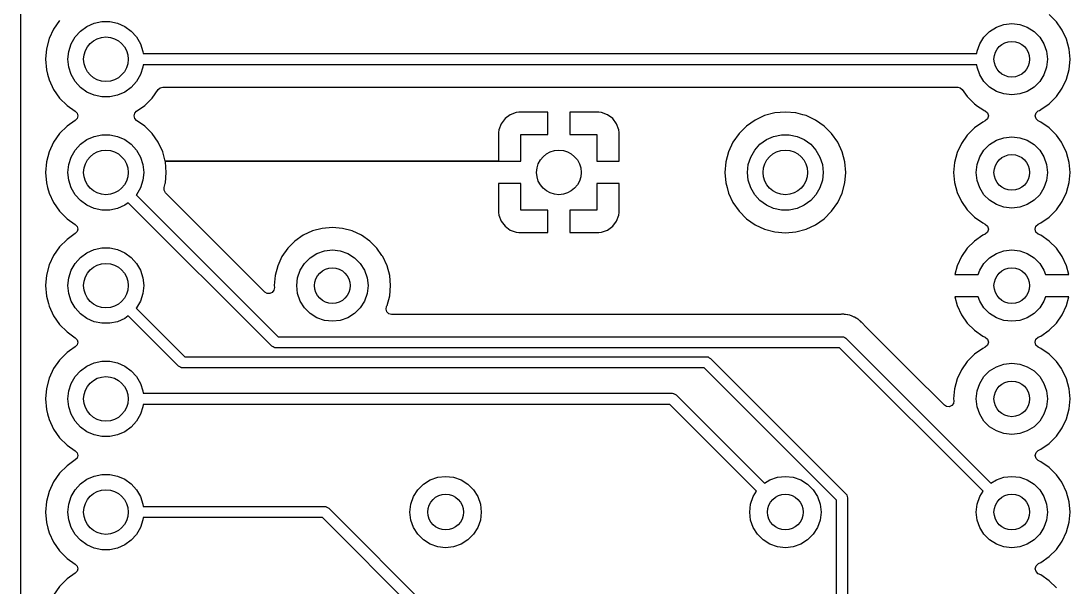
# Model space of a CAD drawing. Extents: x 26.2 to 76.2, y -84.5 to -34.5.
# Drawn here: x 26.2 to 49.73, y -69.96 to -57.26 of the extents above; entities that cross this region are included whole.
import ezdxf

# ---------------------------------------------------------------- set-up
doc = ezdxf.new("R2010")
doc.units = 0
doc.layers.add('BLACK', color=7, linetype='CONTINUOUS')

msp = doc.modelspace()

# ---------------------------------------------------------------- linework, layer by layer
at = {"layer": 'BLACK', "linetype": 'CONTINUOUS'}
for p, q in [((26.2005, -73.355), (26.2005, -45.665)), ((49.425, -57.2759), (49.2641, -57.115)), ((27.0665, -57.2436), (26.931, -57.4372)), ((27.5362, -57.4833), (27.68, -57.3789)), ((27.68, -57.3789), (27.8423, -57.3066)), ((27.8423, -57.3066), (28.0162, -57.2697)), ((28.0162, -57.2697), (28.1938, -57.2697)), ((28.1938, -57.2697), (28.3677, -57.3066)), ((28.3677, -57.3066), (28.53, -57.3789)), ((28.53, -57.3789), (28.6738, -57.4833)), ((47.9262, -57.4895), (48.0779, -57.3942)), ((48.0779, -57.3942), (48.247, -57.3351)), ((48.247, -57.3351), (48.425, -57.315)), ((48.425, -57.315), (48.603, -57.3351)), ((48.603, -57.3351), (48.7721, -57.3942)), ((48.7721, -57.3942), (48.9238, -57.4895)), ((49.538, -57.4372), (49.425, -57.2759)), ((26.931, -57.4372), (26.8311, -57.6513)), ((27.3285, -57.7693), (27.4173, -57.6154)), ((27.4173, -57.6154), (27.5362, -57.4833)), ((28.6738, -57.4833), (28.7927, -57.6154)), ((28.7927, -57.6154), (28.8815, -57.7693)), ((47.7042, -57.7679), (47.7995, -57.6162)), ((47.7995, -57.6162), (47.9262, -57.4895)), ((48.9238, -57.4895), (49.0505, -57.6162)), ((49.0505, -57.6162), (49.1458, -57.7679)), ((49.5556, -57.4623), (49.538, -57.4372)), ((49.6517, -57.6685), (49.5556, -57.4623)), ((26.7699, -57.8796), (26.7493, -58.115)), ((26.8311, -57.6513), (26.7699, -57.8796)), ((27.2736, -57.9383), (27.3285, -57.7693)), ((28.8815, -57.7693), (28.9364, -57.9383)), ((47.6451, -57.937), (47.7042, -57.7679)), ((49.1458, -57.7679), (49.2049, -57.937)), ((49.7106, -57.8883), (49.6517, -57.6685)), ((26.7493, -58.115), (26.7699, -58.3504)), ((27.255, -58.115), (27.2736, -57.9383)), ((27.2736, -58.2917), (27.255, -58.115)), ((28.9364, -57.9383), (28.9419, -57.99)), ((28.9419, -57.99), (47.6391, -57.99)), ((47.6391, -57.99), (47.6451, -57.937)), ((49.2049, -57.937), (49.225, -58.115)), ((49.225, -58.115), (49.2049, -58.293)), ((49.7305, -58.115), (49.7106, -57.8883)), ((49.7106, -58.3417), (49.7305, -58.115)), ((26.7699, -58.3504), (26.7969, -58.4509)), ((27.3285, -58.4607), (27.2736, -58.2917)), ((28.9364, -58.2917), (28.8815, -58.4607)), ((28.9419, -58.24), (28.9364, -58.2917)), ((47.6391, -58.24), (28.9419, -58.24)), ((47.6451, -58.293), (47.6391, -58.24)), ((47.7042, -58.4621), (47.6451, -58.293)), ((49.2049, -58.293), (49.1458, -58.4621)), ((49.6517, -58.5615), (49.7106, -58.3417)), ((26.7969, -58.4509), (26.8311, -58.5787)), ((26.8311, -58.5787), (26.931, -58.7928)), ((27.4173, -58.6146), (27.3285, -58.4607)), ((28.8815, -58.4607), (28.7927, -58.6146)), ((47.7995, -58.6138), (47.7042, -58.4621)), ((49.1458, -58.4621), (49.0505, -58.6138)), ((49.5556, -58.7677), (49.6517, -58.5615)), ((26.931, -58.7928), (27.0665, -58.9864)), ((27.5362, -58.7467), (27.4173, -58.6146)), ((27.68, -58.8511), (27.5362, -58.7467)), ((28.6738, -58.7467), (28.53, -58.8511)), ((28.7927, -58.6146), (28.6738, -58.7467)), ((29.1435, -58.9864), (29.2787, -58.7934)), ((29.2787, -58.7934), (29.323, -58.7545)), ((29.323, -58.7545), (29.3802, -58.7405)), ((29.3802, -58.7405), (47.2108, -58.7405)), ((47.2108, -58.7405), (47.2681, -58.7545)), ((47.2681, -58.7545), (47.3124, -58.7934)), ((47.3124, -58.7934), (47.425, -58.9541)), ((47.9262, -58.7405), (47.7995, -58.6138)), ((48.0779, -58.8358), (47.9262, -58.7405)), ((48.9238, -58.7405), (48.7721, -58.8358)), ((49.0505, -58.6138), (48.9238, -58.7405)), ((49.425, -58.9541), (49.5556, -58.7677)), ((27.0665, -58.9864), (27.2336, -59.1535)), ((27.8423, -58.9234), (27.68, -58.8511)), ((28.0162, -58.9603), (27.8423, -58.9234)), ((28.1938, -58.9603), (28.0162, -58.9603)), ((28.3677, -58.9234), (28.1938, -58.9603)), ((28.53, -58.8511), (28.3677, -58.9234)), ((28.9764, -59.1535), (29.1435, -58.9864)), ((47.425, -58.9541), (47.5859, -59.115)), ((48.247, -58.8949), (48.0779, -58.8358)), ((48.425, -58.915), (48.247, -58.8949)), ((48.603, -58.8949), (48.425, -58.915)), ((48.7721, -58.8358), (48.603, -58.8949)), ((49.2641, -59.115), (49.425, -58.9541)), ((27.2336, -59.1535), (27.4192, -59.2834)), ((27.4192, -59.2834), (27.458, -59.3277)), ((28.752, -59.3277), (28.7908, -59.2834)), ((28.7908, -59.2834), (28.9764, -59.1535)), ((47.5859, -59.115), (47.658, -59.1656)), ((47.658, -59.1656), (47.7723, -59.2456)), ((47.7723, -59.2456), (47.8069, -59.2617)), ((47.8069, -59.2617), (47.8303, -59.2726)), ((47.8303, -59.2726), (47.8824, -59.3184)), ((48.9675, -59.3184), (49.0197, -59.2726)), ((49.0197, -59.2726), (49.0431, -59.2617)), ((49.0431, -59.2617), (49.0777, -59.2456)), ((49.0777, -59.2456), (49.2641, -59.115)), ((27.4192, -59.4866), (27.2336, -59.6165)), ((27.458, -59.4423), (27.4192, -59.4866)), ((27.458, -59.3277), (27.472, -59.385)), ((27.472, -59.385), (27.458, -59.4423)), ((28.738, -59.385), (28.752, -59.3277)), ((28.752, -59.4423), (28.738, -59.385)), ((28.7908, -59.4866), (28.752, -59.4423)), ((28.9764, -59.6165), (28.7908, -59.4866)), ((37.0578, -59.4478), (36.9716, -59.5629)), ((37.1729, -59.3616), (37.0578, -59.4478)), ((37.3076, -59.3114), (37.1729, -59.3616)), ((37.3672, -59.305), (37.3076, -59.3114)), ((38.015, -59.305), (37.3672, -59.305)), ((38.015, -59.805), (38.015, -59.305)), ((39.1628, -59.305), (38.515, -59.305)), ((38.515, -59.305), (38.515, -59.805)), ((39.2224, -59.3114), (39.1628, -59.305)), ((39.3571, -59.3616), (39.2224, -59.3114)), ((39.4722, -59.4478), (39.3571, -59.3616)), ((39.5584, -59.5629), (39.4722, -59.4478)), ((42.6672, -59.481), (42.4736, -59.6165)), ((42.8813, -59.3811), (42.6672, -59.481)), ((43.1096, -59.3199), (42.8813, -59.3811)), ((43.345, -59.2993), (43.1096, -59.3199)), ((43.5804, -59.3199), (43.345, -59.2993)), ((43.7361, -59.3616), (43.5804, -59.3199)), ((43.8087, -59.3811), (43.7361, -59.3616)), ((44.0228, -59.481), (43.8087, -59.3811)), ((44.2164, -59.6165), (44.0228, -59.481)), ((47.7723, -59.5244), (47.5859, -59.655)), ((47.8303, -59.4974), (47.7723, -59.5244)), ((47.8824, -59.4516), (47.8303, -59.4974)), ((47.8824, -59.3184), (47.9019, -59.385)), ((47.9019, -59.385), (47.8824, -59.4516)), ((48.9481, -59.385), (48.9675, -59.3184)), ((48.9675, -59.4516), (48.9481, -59.385)), ((49.0197, -59.4974), (48.9675, -59.4516)), ((49.0777, -59.5244), (49.0197, -59.4974)), ((49.2641, -59.655), (49.0777, -59.5244)), ((27.2336, -59.6165), (27.0665, -59.7836)), ((29.1435, -59.7836), (28.9764, -59.6165)), ((36.9214, -59.6976), (36.915, -59.7572)), ((36.915, -59.7572), (36.915, -60.405)), ((36.9716, -59.5629), (36.9214, -59.6976)), ((39.6086, -59.6976), (39.5584, -59.5629)), ((39.615, -59.7572), (39.6086, -59.6976)), ((39.615, -60.405), (39.615, -59.7572)), ((42.4736, -59.6165), (42.3065, -59.7836)), ((44.3835, -59.7836), (44.2164, -59.6165)), ((47.5859, -59.655), (47.425, -59.8159)), ((49.425, -59.8159), (49.2641, -59.655)), ((26.931, -59.9772), (26.8311, -60.1913)), ((27.0665, -59.7836), (26.931, -59.9772)), ((27.5362, -60.0233), (27.68, -59.9189)), ((27.68, -59.9189), (27.8423, -59.8466)), ((27.8423, -59.8466), (28.0162, -59.8097)), ((28.0162, -59.8097), (28.1938, -59.8097)), ((28.1938, -59.8097), (28.3677, -59.8466)), ((28.3677, -59.8466), (28.53, -59.9189)), ((28.53, -59.9189), (28.6738, -60.0233)), ((29.279, -59.9772), (29.1435, -59.7836)), ((29.3789, -60.1913), (29.279, -59.9772)), ((37.415, -60.405), (37.415, -59.805)), ((37.415, -59.805), (38.015, -59.805)), ((38.515, -59.805), (39.115, -59.805)), ((39.115, -59.805), (39.115, -60.405)), ((42.171, -59.9772), (42.0711, -60.1913)), ((42.3065, -59.7836), (42.171, -59.9772)), ((42.7762, -60.0233), (42.92, -59.9189)), ((42.92, -59.9189), (43.0823, -59.8466)), ((43.0823, -59.8466), (43.2562, -59.8097)), ((43.2562, -59.8097), (43.4338, -59.8097)), ((43.4338, -59.8097), (43.6077, -59.8466)), ((43.6077, -59.8466), (43.77, -59.9189)), ((43.77, -59.9189), (43.9138, -60.0233)), ((44.519, -59.9772), (44.3835, -59.7836)), ((44.6189, -60.1913), (44.519, -59.9772)), ((47.425, -59.8159), (47.2944, -60.0023)), ((47.9262, -60.0295), (48.0779, -59.9342)), ((48.0779, -59.9342), (48.247, -59.8751)), ((48.247, -59.8751), (48.425, -59.855)), ((48.425, -59.855), (48.603, -59.8751)), ((48.603, -59.8751), (48.7721, -59.9342)), ((48.7721, -59.9342), (48.9238, -60.0295)), ((49.538, -59.9772), (49.425, -59.8159)), ((49.5556, -60.0023), (49.538, -59.9772)), ((26.8311, -60.1913), (26.7699, -60.4196)), ((27.3285, -60.3093), (27.4173, -60.1554)), ((27.4173, -60.1554), (27.5362, -60.0233)), ((28.6738, -60.0233), (28.7927, -60.1554)), ((28.7927, -60.1554), (28.8815, -60.3093)), ((29.4362, -60.405), (29.3789, -60.1913)), ((42.0711, -60.1913), (42.0099, -60.4196)), ((42.5685, -60.3093), (42.6573, -60.1554)), ((42.6573, -60.1554), (42.7762, -60.0233)), ((43.9138, -60.0233), (44.0327, -60.1554)), ((44.0327, -60.1554), (44.1215, -60.3093)), ((44.6801, -60.4196), (44.6189, -60.1913)), ((47.1983, -60.2085), (47.1394, -60.4283)), ((47.2944, -60.0023), (47.1983, -60.2085)), ((47.7042, -60.3079), (47.7995, -60.1562)), ((47.7995, -60.1562), (47.9262, -60.0295)), ((48.9238, -60.0295), (49.0505, -60.1562)), ((49.0505, -60.1562), (49.1458, -60.3079)), ((49.6517, -60.2085), (49.5556, -60.0023)), ((49.7106, -60.4283), (49.6517, -60.2085)), ((26.7699, -60.4196), (26.7493, -60.655)), ((27.2736, -60.4783), (27.3285, -60.3093)), ((28.8815, -60.3093), (28.9364, -60.4783)), ((29.4401, -60.4196), (29.4362, -60.405)), ((29.4362, -60.405), (36.915, -60.405)), ((36.915, -60.405), (29.4362, -60.405)), ((29.4607, -60.655), (29.4401, -60.4196)), ((36.915, -60.405), (37.415, -60.405)), ((39.115, -60.405), (39.615, -60.405)), ((42.0099, -60.4196), (41.9893, -60.655)), ((42.5136, -60.4783), (42.5685, -60.3093)), ((44.1215, -60.3093), (44.1764, -60.4783)), ((44.7007, -60.655), (44.6801, -60.4196)), ((47.1394, -60.4283), (47.1195, -60.655)), ((47.6451, -60.477), (47.7042, -60.3079)), ((49.1458, -60.3079), (49.2049, -60.477)), ((49.7305, -60.655), (49.7106, -60.4283)), ((26.7493, -60.655), (26.7699, -60.8904)), ((27.255, -60.655), (27.2736, -60.4783)), ((27.2736, -60.8317), (27.255, -60.655)), ((28.9364, -60.4783), (28.955, -60.655)), ((28.955, -60.655), (28.9364, -60.8317)), ((29.4401, -60.8904), (29.4607, -60.655)), ((41.9893, -60.655), (42.0099, -60.8904)), ((42.495, -60.655), (42.5136, -60.4783)), ((42.5136, -60.8317), (42.495, -60.655)), ((44.1764, -60.4783), (44.195, -60.655)), ((44.195, -60.655), (44.1764, -60.8317)), ((44.6801, -60.8904), (44.7007, -60.655)), ((47.1195, -60.655), (47.1394, -60.8817)), ((47.625, -60.655), (47.6451, -60.477)), ((47.6451, -60.833), (47.625, -60.655)), ((49.2049, -60.477), (49.225, -60.655)), ((49.225, -60.655), (49.2049, -60.833)), ((49.7106, -60.8817), (49.7305, -60.655)), ((26.7699, -60.8904), (26.7969, -60.9909)), ((27.3285, -61.0007), (27.2736, -60.8317)), ((28.9364, -60.8317), (28.8815, -61.0007)), ((29.4131, -60.9909), (29.4362, -60.905)), ((29.4362, -60.905), (29.4401, -60.8904)), ((37.415, -60.905), (36.915, -60.905)), ((36.915, -60.905), (36.915, -61.5528)), ((37.415, -61.505), (37.415, -60.905)), ((39.615, -60.905), (39.115, -60.905)), ((39.115, -60.905), (39.115, -61.505)), ((39.615, -61.5528), (39.615, -60.905)), ((42.0099, -60.8904), (42.0369, -60.9909)), ((42.5685, -61.0007), (42.5136, -60.8317)), ((44.1764, -60.8317), (44.1215, -61.0007)), ((44.6189, -61.1187), (44.6801, -60.8904)), ((47.1394, -60.8817), (47.1983, -61.1015)), ((47.7042, -61.0021), (47.6451, -60.833)), ((49.2049, -60.833), (49.1458, -61.0021)), ((49.6517, -61.1015), (49.7106, -60.8817)), ((26.7969, -60.9909), (26.8311, -61.1187)), ((26.8311, -61.1187), (26.931, -61.3328)), ((27.4173, -61.1546), (27.3285, -61.0007)), ((27.5362, -61.2867), (27.4173, -61.1546)), ((28.7927, -61.1546), (28.7873, -61.1605)), ((28.7873, -61.1605), (31.9668, -64.34)), ((28.8815, -61.0007), (28.7927, -61.1546)), ((29.4131, -61.0551), (29.4131, -60.9909)), ((29.4452, -61.1106), (29.4131, -61.0551)), ((31.6722, -63.3376), (29.4452, -61.1106)), ((42.0369, -60.9909), (42.0711, -61.1187)), ((42.0711, -61.1187), (42.171, -61.3328)), ((42.6573, -61.1546), (42.5685, -61.0007)), ((42.7762, -61.2867), (42.6573, -61.1546)), ((44.0327, -61.1546), (43.9138, -61.2867)), ((44.1215, -61.0007), (44.0327, -61.1546)), ((44.519, -61.3328), (44.6189, -61.1187)), ((47.1983, -61.1015), (47.2944, -61.3077)), ((47.7995, -61.1538), (47.7042, -61.0021)), ((47.9262, -61.2805), (47.7995, -61.1538)), ((49.0505, -61.1538), (48.9238, -61.2805)), ((49.1458, -61.0021), (49.0505, -61.1538)), ((49.5556, -61.3077), (49.6517, -61.1015)), ((26.931, -61.3328), (27.0665, -61.5264)), ((27.68, -61.3911), (27.5362, -61.2867)), ((27.8423, -61.4634), (27.68, -61.3911)), ((28.53, -61.3911), (28.3677, -61.4634)), ((28.6078, -61.3346), (28.53, -61.3911)), ((31.8266, -64.5534), (28.6078, -61.3346)), ((42.171, -61.3328), (42.3065, -61.5264)), ((42.92, -61.3911), (42.7762, -61.2867)), ((43.0823, -61.4634), (42.92, -61.3911)), ((43.77, -61.3911), (43.6077, -61.4634)), ((43.9138, -61.2867), (43.77, -61.3911)), ((44.3835, -61.5264), (44.519, -61.3328)), ((47.2944, -61.3077), (47.425, -61.4941)), ((48.0779, -61.3758), (47.9262, -61.2805)), ((48.247, -61.4349), (48.0779, -61.3758)), ((48.7721, -61.3758), (48.603, -61.4349)), ((48.9238, -61.2805), (48.7721, -61.3758)), ((49.425, -61.4941), (49.5556, -61.3077)), ((27.0665, -61.5264), (27.2336, -61.6935)), ((28.0162, -61.5003), (27.8423, -61.4634)), ((28.1938, -61.5003), (28.0162, -61.5003)), ((28.3677, -61.4634), (28.1938, -61.5003)), ((36.915, -61.5528), (36.9214, -61.6124)), ((36.9214, -61.6124), (36.9716, -61.7471)), ((38.015, -61.505), (37.415, -61.505)), ((38.015, -62.005), (38.015, -61.505)), ((39.115, -61.505), (38.515, -61.505)), ((38.515, -61.505), (38.515, -62.005)), ((39.5584, -61.7471), (39.6086, -61.6124)), ((39.6086, -61.6124), (39.615, -61.5528)), ((42.3065, -61.5264), (42.4736, -61.6935)), ((43.2562, -61.5003), (43.0823, -61.4634)), ((43.4338, -61.5003), (43.2562, -61.5003)), ((43.6077, -61.4634), (43.4338, -61.5003)), ((44.2164, -61.6935), (44.3835, -61.5264)), ((47.425, -61.4941), (47.5859, -61.655)), ((48.425, -61.455), (48.247, -61.4349)), ((48.603, -61.4349), (48.425, -61.455)), ((49.2641, -61.655), (49.425, -61.4941)), ((27.2336, -61.6935), (27.4192, -61.8234)), ((27.4192, -61.8234), (27.458, -61.8677)), ((27.458, -61.8677), (27.472, -61.925)), ((36.9716, -61.7471), (37.0578, -61.8622)), ((37.0578, -61.8622), (37.1729, -61.9484)), ((39.3571, -61.9484), (39.4722, -61.8622)), ((39.4722, -61.8622), (39.5584, -61.7471)), ((42.4736, -61.6935), (42.6672, -61.829)), ((42.6672, -61.829), (42.8813, -61.9289)), ((43.8087, -61.9289), (44.0228, -61.829)), ((44.0228, -61.829), (44.2164, -61.6935)), ((47.5859, -61.655), (47.7723, -61.7856)), ((47.7723, -61.7856), (47.7723, -61.7856)), ((47.7723, -61.7856), (47.7723, -61.7856)), ((47.7723, -61.7856), (47.8309, -61.8129)), ((47.8309, -61.8129), (47.883, -61.8586)), ((47.883, -61.8586), (47.9025, -61.9253)), ((48.9475, -61.9253), (48.967, -61.8586)), ((48.967, -61.8586), (49.0191, -61.8129)), ((49.0191, -61.8129), (49.0777, -61.7856)), ((49.0777, -61.7856), (49.2641, -61.655)), ((27.4192, -62.0266), (27.2336, -62.1565)), ((27.458, -61.9823), (27.4192, -62.0266)), ((27.472, -61.925), (27.458, -61.9823)), ((32.5323, -62.0644), (32.3459, -62.195)), ((32.7385, -61.9683), (32.5323, -62.0644)), ((32.9583, -61.9094), (32.7385, -61.9683)), ((33.185, -61.8895), (32.9583, -61.9094)), ((33.4117, -61.9094), (33.185, -61.8895)), ((33.6315, -61.9683), (33.4117, -61.9094)), ((33.8377, -62.0644), (33.6315, -61.9683)), ((34.0241, -62.195), (33.8377, -62.0644)), ((37.1729, -61.9484), (37.3076, -61.9986)), ((37.3076, -61.9986), (37.3672, -62.005)), ((37.3672, -62.005), (38.015, -62.005)), ((38.515, -62.005), (39.1628, -62.005)), ((39.1628, -62.005), (39.2224, -61.9986)), ((39.2224, -61.9986), (39.3571, -61.9484)), ((42.8813, -61.9289), (43.1096, -61.9901)), ((43.1096, -61.9901), (43.345, -62.0107)), ((43.345, -62.0107), (43.5804, -61.9901)), ((43.5804, -61.9901), (43.8087, -61.9289)), ((47.7725, -62.0649), (47.5862, -62.1953)), ((47.8309, -62.0377), (47.7725, -62.0649)), ((47.883, -61.9919), (47.8309, -62.0377)), ((47.9025, -61.9253), (47.883, -61.9919)), ((48.967, -61.9919), (48.9475, -61.9253)), ((49.0191, -62.0377), (48.967, -61.9919)), ((49.0775, -62.0649), (49.0191, -62.0377)), ((49.2638, -62.1953), (49.0775, -62.0649)), ((27.0665, -62.3236), (26.931, -62.5172)), ((27.2336, -62.1565), (27.0665, -62.3236)), ((27.8423, -62.3866), (28.0162, -62.3497)), ((28.0162, -62.3497), (28.1938, -62.3497)), ((28.1938, -62.3497), (28.3677, -62.3866)), ((32.3459, -62.195), (32.185, -62.3559)), ((34.185, -62.3559), (34.0241, -62.195)), ((47.5862, -62.1953), (47.4253, -62.3562)), ((49.4247, -62.3562), (49.2638, -62.1953)), ((26.931, -62.5172), (26.8311, -62.7313)), ((27.4173, -62.6954), (27.5362, -62.5633)), ((27.5362, -62.5633), (27.68, -62.4589)), ((27.68, -62.4589), (27.8423, -62.3866)), ((28.3677, -62.3866), (28.53, -62.4589)), ((28.53, -62.4589), (28.6738, -62.5633)), ((28.6738, -62.5633), (28.7927, -62.6954)), ((32.0544, -62.5423), (31.9583, -62.7485)), ((32.185, -62.3559), (32.0544, -62.5423)), ((32.5595, -62.6962), (32.6862, -62.5695)), ((32.6862, -62.5695), (32.8379, -62.4742)), ((32.8379, -62.4742), (33.007, -62.4151)), ((33.007, -62.4151), (33.185, -62.395)), ((33.185, -62.395), (33.363, -62.4151)), ((33.363, -62.4151), (33.5321, -62.4742)), ((33.5321, -62.4742), (33.6838, -62.5695)), ((33.6838, -62.5695), (33.8105, -62.6962)), ((34.298, -62.5172), (34.185, -62.3559)), ((34.3156, -62.5423), (34.298, -62.5172)), ((34.4117, -62.7485), (34.3156, -62.5423)), ((47.2949, -62.5425), (47.1987, -62.7487)), ((47.4253, -62.3562), (47.2949, -62.5425)), ((47.7995, -62.6962), (47.9262, -62.5695)), ((47.9262, -62.5695), (48.0779, -62.4742)), ((48.0779, -62.4742), (48.247, -62.4151)), ((48.247, -62.4151), (48.425, -62.395)), ((48.425, -62.395), (48.603, -62.4151)), ((48.603, -62.4151), (48.7721, -62.4742)), ((48.7721, -62.4742), (48.9238, -62.5695)), ((48.9238, -62.5695), (49.0505, -62.6962)), ((49.5551, -62.5425), (49.4247, -62.3562)), ((49.6513, -62.7487), (49.5551, -62.5425)), ((26.8311, -62.7313), (26.7699, -62.9596)), ((27.3285, -62.8493), (27.4173, -62.6954)), ((28.7927, -62.6954), (28.8815, -62.8493)), ((31.9583, -62.7485), (31.8994, -62.9683)), ((32.4642, -62.8479), (32.5595, -62.6962)), ((33.8105, -62.6962), (33.9058, -62.8479)), ((34.4706, -62.9683), (34.4117, -62.7485)), ((47.1987, -62.7487), (47.1461, -62.945)), ((47.7042, -62.8479), (47.7995, -62.6962)), ((49.0505, -62.6962), (49.1458, -62.8479)), ((49.7039, -62.945), (49.6513, -62.7487)), ((26.7699, -62.9596), (26.7493, -63.195)), ((27.255, -63.195), (27.2736, -63.0183)), ((27.2736, -63.0183), (27.3285, -62.8493)), ((28.8815, -62.8493), (28.9364, -63.0183)), ((28.9364, -63.0183), (28.955, -63.195)), ((31.8994, -62.9683), (31.8795, -63.195)), ((32.385, -63.195), (32.4051, -63.017)), ((32.4051, -63.017), (32.4642, -62.8479)), ((33.9058, -62.8479), (33.9649, -63.017)), ((33.9649, -63.017), (33.985, -63.195)), ((34.4905, -63.195), (34.4706, -62.9683)), ((47.1461, -62.945), (47.1461, -62.945)), ((47.1461, -62.945), (47.6702, -62.945)), ((47.6702, -62.945), (47.7042, -62.8479)), ((49.1458, -62.8479), (49.1798, -62.945)), ((49.1798, -62.945), (49.7039, -62.945)), ((49.7039, -62.945), (49.7039, -62.945)), ((26.7493, -63.195), (26.7699, -63.4304)), ((27.2736, -63.3717), (27.255, -63.195)), ((28.955, -63.195), (28.9364, -63.3717)), ((31.8834, -63.2391), (31.874, -63.2984)), ((31.8795, -63.195), (31.8834, -63.2391)), ((32.4051, -63.373), (32.385, -63.195)), ((33.985, -63.195), (33.9649, -63.373)), ((34.4706, -63.4217), (34.4905, -63.195)), ((26.7699, -63.4304), (26.8141, -63.5951)), ((27.3285, -63.5407), (27.2736, -63.3717)), ((28.9364, -63.3717), (28.8815, -63.5407)), ((31.7236, -63.3685), (31.6722, -63.3376)), ((31.7835, -63.3716), (31.7236, -63.3685)), ((31.8379, -63.3463), (31.7835, -63.3716)), ((31.874, -63.2984), (31.8379, -63.3463)), ((32.4642, -63.5421), (32.4051, -63.373)), ((33.9649, -63.373), (33.9058, -63.5421)), ((34.4117, -63.6415), (34.4706, -63.4217)), ((47.6702, -63.445), (47.1461, -63.445)), ((47.1461, -63.445), (47.1987, -63.6413)), ((47.7042, -63.5421), (47.6702, -63.445)), ((49.1798, -63.445), (49.1458, -63.5421)), ((49.7039, -63.445), (49.1798, -63.445)), ((49.6513, -63.6413), (49.7039, -63.445)), ((26.8141, -63.5951), (26.8311, -63.6587)), ((26.8311, -63.6587), (26.931, -63.8728)), ((27.4173, -63.6946), (27.3285, -63.5407)), ((27.5362, -63.8267), (27.4173, -63.6946)), ((28.7927, -63.6946), (28.7873, -63.7005)), ((28.7873, -63.7005), (29.8768, -64.79)), ((28.8815, -63.5407), (28.7927, -63.6946)), ((32.5595, -63.6938), (32.4642, -63.5421)), ((32.6862, -63.8205), (32.5595, -63.6938)), ((33.8105, -63.6938), (33.6838, -63.8205)), ((33.9058, -63.5421), (33.8105, -63.6938)), ((34.3903, -63.7236), (34.4017, -63.6631)), ((34.4095, -63.7821), (34.3903, -63.7236)), ((34.4017, -63.6631), (34.4075, -63.6506)), ((34.4075, -63.6506), (34.4117, -63.6415)), ((47.1987, -63.6413), (47.2949, -63.8475)), ((47.7995, -63.6938), (47.7042, -63.5421)), ((47.9262, -63.8205), (47.7995, -63.6938)), ((49.0505, -63.6938), (48.9238, -63.8205)), ((49.1458, -63.5421), (49.0505, -63.6938)), ((49.5551, -63.8475), (49.6513, -63.6413)), ((26.931, -63.8728), (27.0665, -64.0664)), ((27.68, -63.9311), (27.5362, -63.8267)), ((27.8423, -64.0034), (27.68, -63.9311)), ((28.53, -63.9311), (28.3677, -64.0034)), ((28.6078, -63.8746), (28.53, -63.9311)), ((29.7366, -65.0034), (28.6078, -63.8746)), ((32.8379, -63.9158), (32.6862, -63.8205)), ((33.007, -63.9749), (32.8379, -63.9158)), ((33.185, -63.995), (33.007, -63.9749)), ((33.363, -63.9749), (33.185, -63.995)), ((33.5321, -63.9158), (33.363, -63.9749)), ((33.6838, -63.8205), (33.5321, -63.9158)), ((34.4544, -63.8242), (34.4095, -63.7821)), ((34.514, -63.8395), (34.4544, -63.8242)), ((44.5797, -63.8395), (34.514, -63.8395)), ((44.5913, -63.8389), (44.5797, -63.8395)), ((44.6018, -63.838), (44.5913, -63.8389)), ((44.6348, -63.8348), (44.6018, -63.838)), ((44.6472, -63.8368), (44.6348, -63.8348)), ((44.6348, -63.8348), (44.6348, -63.8348)), ((44.6546, -63.838), (44.6472, -63.8368)), ((44.674, -63.8395), (44.6546, -63.838)), ((44.694, -63.8395), (44.674, -63.8395)), ((44.7363, -63.8504), (44.694, -63.8395)), ((44.7478, -63.8527), (44.7363, -63.8504)), ((44.7909, -63.8596), (44.7478, -63.8527)), ((44.8093, -63.8675), (44.7909, -63.8596)), ((44.8277, -63.8738), (44.8093, -63.8675)), ((44.8471, -63.8788), (44.8277, -63.8738)), ((44.8854, -63.8998), (44.8471, -63.8788)), ((44.8959, -63.905), (44.8854, -63.8998)), ((44.9359, -63.9223), (44.8959, -63.905)), ((44.9518, -63.9346), (44.9359, -63.9223)), ((44.968, -63.9453), (44.9518, -63.9346)), ((44.9856, -63.9549), (44.968, -63.9453)), ((45.0174, -63.9848), (44.9856, -63.9549)), ((45.0263, -63.9924), (45.0174, -63.9848)), ((45.0295, -63.9949), (45.0263, -63.9924)), ((45.049, -64.0144), (45.0295, -63.9949)), ((47.2949, -63.8475), (47.4253, -64.0338)), ((48.0779, -63.9158), (47.9262, -63.8205)), ((48.247, -63.9749), (48.0779, -63.9158)), ((48.425, -63.995), (48.247, -63.9749)), ((48.603, -63.9749), (48.425, -63.995)), ((48.7721, -63.9158), (48.603, -63.9749)), ((48.9238, -63.8205), (48.7721, -63.9158)), ((49.4247, -64.0338), (49.5551, -63.8475)), ((27.0665, -64.0664), (27.2336, -64.2335)), ((27.2336, -64.2335), (27.4192, -64.3634)), ((28.0162, -64.0403), (27.8423, -64.0034)), ((28.1938, -64.0403), (28.0162, -64.0403)), ((28.3677, -64.0034), (28.1938, -64.0403)), ((45.0518, -64.0171), (45.049, -64.0144)), ((45.1029, -64.0651), (45.0518, -64.0171)), ((45.1158, -64.0812), (45.1029, -64.0651)), ((46.1386, -65.104), (45.1158, -64.0812)), ((47.4253, -64.0338), (47.5862, -64.1947)), ((47.5862, -64.1947), (47.7725, -64.3251)), ((49.0775, -64.3251), (49.2638, -64.1947)), ((49.2638, -64.1947), (49.4247, -64.0338)), ((27.4192, -64.3634), (27.458, -64.4077)), ((27.458, -64.4077), (27.472, -64.465)), ((27.472, -64.465), (27.458, -64.5223)), ((31.9668, -64.34), (44.615, -64.34)), ((44.615, -64.34), (44.6371, -64.3432)), ((44.6371, -64.3432), (44.6416, -64.3429)), ((44.6416, -64.3429), (44.644, -64.3442)), ((44.644, -64.3442), (44.6502, -64.3451)), ((44.6502, -64.3451), (44.6762, -64.3618)), ((44.6762, -64.3618), (44.7034, -64.3766)), ((44.7034, -64.3766), (47.957, -67.6302)), ((47.7725, -64.3251), (47.8309, -64.3523)), ((47.8309, -64.3523), (47.883, -64.3981)), ((47.883, -64.3981), (47.9025, -64.4647)), ((47.9025, -64.4647), (47.883, -64.5313)), ((48.9475, -64.4647), (48.967, -64.3981)), ((48.967, -64.5313), (48.9475, -64.4647)), ((48.967, -64.3981), (49.0191, -64.3523)), ((49.0191, -64.3523), (49.0775, -64.3251)), ((27.2336, -64.6965), (27.0665, -64.8636)), ((27.2915, -64.656), (27.2336, -64.6965)), ((27.4192, -64.5666), (27.2915, -64.656)), ((27.458, -64.5223), (27.4192, -64.5666)), ((31.8538, -64.5682), (31.8266, -64.5534)), ((31.8798, -64.5849), (31.8538, -64.5682)), ((31.886, -64.5858), (31.8798, -64.5849)), ((31.8884, -64.5871), (31.886, -64.5858)), ((31.8929, -64.5868), (31.8884, -64.5871)), ((31.915, -64.59), (31.8929, -64.5868)), ((44.5632, -64.59), (31.915, -64.59)), ((47.7802, -67.807), (44.5632, -64.59)), ((47.7723, -64.6044), (47.5859, -64.735)), ((47.8309, -64.5771), (47.7723, -64.6044)), ((47.883, -64.5313), (47.8309, -64.5771)), ((49.0191, -64.5771), (48.967, -64.5313)), ((49.0197, -64.5774), (49.0191, -64.5771)), ((49.0777, -64.6044), (49.0197, -64.5774)), ((49.2641, -64.735), (49.0777, -64.6044)), ((27.0665, -64.8636), (26.931, -65.0572)), ((27.68, -64.9989), (27.8423, -64.9266)), ((27.8423, -64.9266), (28.0162, -64.8897)), ((28.0162, -64.8897), (28.1938, -64.8897)), ((28.1938, -64.8897), (28.3677, -64.9266)), ((28.3677, -64.9266), (28.53, -64.9989)), ((29.8768, -64.79), (41.576, -64.79)), ((41.576, -64.79), (41.5981, -64.7932)), ((41.5981, -64.7932), (41.6026, -64.7929)), ((41.6026, -64.7929), (41.605, -64.7942)), ((41.605, -64.7942), (41.6112, -64.7951)), ((41.6112, -64.7951), (41.6372, -64.8118)), ((41.6372, -64.8118), (41.6644, -64.8266)), ((41.6644, -64.8266), (44.7034, -67.8656)), ((47.425, -64.8959), (47.2944, -65.0823)), ((47.5859, -64.735), (47.425, -64.8959)), ((48.247, -64.9551), (48.425, -64.935)), ((48.425, -64.935), (48.603, -64.9551)), ((49.425, -64.8959), (49.2641, -64.735)), ((49.538, -65.0572), (49.425, -64.8959)), ((26.931, -65.0572), (26.8311, -65.2713)), ((27.4173, -65.2354), (27.5362, -65.1033)), ((27.5362, -65.1033), (27.68, -64.9989)), ((28.53, -64.9989), (28.6738, -65.1033)), ((28.6738, -65.1033), (28.7927, -65.2354)), ((29.7638, -65.0182), (29.7366, -65.0034)), ((29.7898, -65.0349), (29.7638, -65.0182)), ((29.796, -65.0358), (29.7898, -65.0349)), ((29.7984, -65.0371), (29.796, -65.0358)), ((29.8029, -65.0368), (29.7984, -65.0371)), ((29.825, -65.04), (29.8029, -65.0368)), ((41.5242, -65.04), (29.825, -65.04)), ((44.49, -68.0058), (41.5242, -65.04)), ((46.9122, -65.8776), (46.1386, -65.104)), ((47.2944, -65.0823), (47.1983, -65.2885)), ((47.7995, -65.2362), (47.9262, -65.1095)), ((47.9262, -65.1095), (48.0779, -65.0142)), ((48.0779, -65.0142), (48.247, -64.9551)), ((48.603, -64.9551), (48.7721, -65.0142)), ((48.7721, -65.0142), (48.9238, -65.1095)), ((48.9238, -65.1095), (49.0505, -65.2362)), ((49.5556, -65.0823), (49.538, -65.0572)), ((49.6517, -65.2885), (49.5556, -65.0823)), ((26.8311, -65.2713), (26.7699, -65.4996)), ((27.2736, -65.5583), (27.3285, -65.3893)), ((27.3285, -65.3893), (27.4173, -65.2354)), ((28.7927, -65.2354), (28.8815, -65.3893)), ((28.8815, -65.3893), (28.9364, -65.5583)), ((47.1983, -65.2885), (47.1394, -65.5083)), ((47.6451, -65.557), (47.7042, -65.3879)), ((47.7042, -65.3879), (47.7995, -65.2362)), ((49.0505, -65.2362), (49.1458, -65.3879)), ((49.1458, -65.3879), (49.2049, -65.557)), ((49.7106, -65.5083), (49.6517, -65.2885)), ((26.7699, -65.4996), (26.7493, -65.735)), ((27.255, -65.735), (27.2736, -65.5583)), ((28.9364, -65.5583), (28.9419, -65.61)), ((28.9419, -65.61), (40.805, -65.61)), ((40.805, -65.61), (40.8271, -65.6132)), ((40.8271, -65.6132), (40.8316, -65.6129)), ((40.8316, -65.6129), (40.834, -65.6142)), ((40.834, -65.6142), (40.8402, -65.6151)), ((40.8402, -65.6151), (40.8662, -65.6318)), ((40.8662, -65.6318), (40.8934, -65.6466)), ((40.8934, -65.6466), (42.877, -67.6302)), ((47.1394, -65.5083), (47.1195, -65.735)), ((47.625, -65.735), (47.6451, -65.557)), ((49.2049, -65.557), (49.225, -65.735)), ((49.7305, -65.735), (49.7106, -65.5083)), ((26.7493, -65.735), (26.7699, -65.9704)), ((27.2736, -65.9117), (27.255, -65.735)), ((28.9419, -65.86), (28.9364, -65.9117)), ((40.7532, -65.86), (28.9419, -65.86)), ((42.7002, -67.807), (40.7532, -65.86)), ((46.9636, -65.9085), (46.9122, -65.8776)), ((47.114, -65.8384), (47.0779, -65.8863)), ((47.1234, -65.7791), (47.114, -65.8384)), ((47.1195, -65.735), (47.1234, -65.7791)), ((47.6451, -65.913), (47.625, -65.735)), ((49.225, -65.735), (49.2049, -65.913)), ((49.7106, -65.9617), (49.7305, -65.735)), ((26.7699, -65.9704), (26.7969, -66.0709)), ((26.7969, -66.0709), (26.8311, -66.1987)), ((27.3285, -66.0807), (27.2736, -65.9117)), ((27.4173, -66.2346), (27.3285, -66.0807)), ((28.8815, -66.0807), (28.7927, -66.2346)), ((28.9364, -65.9117), (28.8815, -66.0807)), ((47.0235, -65.9116), (46.9636, -65.9085)), ((47.0779, -65.8863), (47.0235, -65.9116)), ((47.7042, -66.0821), (47.6451, -65.913)), ((47.7995, -66.2338), (47.7042, -66.0821)), ((49.1458, -66.0821), (49.0505, -66.2338)), ((49.2049, -65.913), (49.1458, -66.0821)), ((49.6517, -66.1815), (49.7106, -65.9617)), ((26.8311, -66.1987), (26.931, -66.4128)), ((27.5362, -66.3667), (27.4173, -66.2346)), ((28.7927, -66.2346), (28.6738, -66.3667)), ((47.9262, -66.3605), (47.7995, -66.2338)), ((49.0505, -66.2338), (48.9238, -66.3605)), ((49.5556, -66.3877), (49.6517, -66.1815)), ((26.931, -66.4128), (27.0665, -66.6064)), ((27.68, -66.4711), (27.5362, -66.3667)), ((27.8423, -66.5434), (27.68, -66.4711)), ((28.0162, -66.5803), (27.8423, -66.5434)), ((28.1938, -66.5803), (28.0162, -66.5803)), ((28.3677, -66.5434), (28.1938, -66.5803)), ((28.53, -66.4711), (28.3677, -66.5434)), ((28.6738, -66.3667), (28.53, -66.4711)), ((48.0779, -66.4558), (47.9262, -66.3605)), ((48.247, -66.5149), (48.0779, -66.4558)), ((48.425, -66.535), (48.247, -66.5149)), ((48.603, -66.5149), (48.425, -66.535)), ((48.7721, -66.4558), (48.603, -66.5149)), ((48.9238, -66.3605), (48.7721, -66.4558)), ((49.2641, -66.735), (49.425, -66.5741)), ((49.425, -66.5741), (49.5556, -66.3877)), ((27.0665, -66.6064), (27.2336, -66.7735)), ((27.2336, -66.7735), (27.4192, -66.9034)), ((49.0777, -66.8656), (49.2641, -66.735)), ((27.4192, -66.9034), (27.458, -66.9477)), ((27.458, -66.9477), (27.472, -67.005)), ((27.472, -67.005), (27.458, -67.0623)), ((48.9481, -67.005), (48.9675, -66.9384)), ((48.9675, -67.0716), (48.9481, -67.005)), ((48.9675, -66.9384), (49.0197, -66.8926)), ((49.0197, -66.8926), (49.0777, -66.8656)), ((27.2336, -67.2365), (27.0665, -67.4036)), ((27.4192, -67.1066), (27.2336, -67.2365)), ((27.458, -67.0623), (27.4192, -67.1066)), ((49.0197, -67.1174), (48.9675, -67.0716)), ((49.0777, -67.1444), (49.0197, -67.1174)), ((49.2641, -67.275), (49.0777, -67.1444)), ((49.425, -67.4359), (49.2641, -67.275)), ((27.0665, -67.4036), (26.931, -67.5972)), ((27.68, -67.5389), (27.8423, -67.4666)), ((27.8423, -67.4666), (28.0162, -67.4297)), ((28.0162, -67.4297), (28.1938, -67.4297)), ((28.1938, -67.4297), (28.3677, -67.4666)), ((28.3677, -67.4666), (28.53, -67.5389)), ((35.3779, -67.5542), (35.547, -67.4951)), ((35.547, -67.4951), (35.725, -67.475)), ((35.725, -67.475), (35.903, -67.4951)), ((35.903, -67.4951), (36.0721, -67.5542)), ((42.9979, -67.5542), (43.167, -67.4951)), ((43.167, -67.4951), (43.345, -67.475)), ((43.345, -67.475), (43.523, -67.4951)), ((43.523, -67.4951), (43.6921, -67.5542)), ((48.0779, -67.5542), (48.247, -67.4951)), ((48.247, -67.4951), (48.425, -67.475)), ((48.425, -67.475), (48.603, -67.4951)), ((48.603, -67.4951), (48.7721, -67.5542)), ((49.5436, -67.6052), (49.425, -67.4359)), ((26.931, -67.5972), (26.8311, -67.8113)), ((27.4173, -67.7754), (27.5362, -67.6433)), ((27.5362, -67.6433), (27.68, -67.5389)), ((28.53, -67.5389), (28.6738, -67.6433)), ((28.6738, -67.6433), (28.7927, -67.7754)), ((35.0995, -67.7762), (35.2262, -67.6495)), ((35.2262, -67.6495), (35.3779, -67.5542)), ((36.0721, -67.5542), (36.2238, -67.6495)), ((36.2238, -67.6495), (36.3505, -67.7762)), ((42.877, -67.6302), (42.9979, -67.5542)), ((43.6921, -67.5542), (43.8438, -67.6495)), ((43.8438, -67.6495), (43.9705, -67.7762)), ((47.957, -67.6302), (48.0779, -67.5542)), ((48.7721, -67.5542), (48.9238, -67.6495)), ((48.9238, -67.6495), (49.0505, -67.7762)), ((49.5556, -67.6223), (49.5436, -67.6052)), ((49.6517, -67.8285), (49.5556, -67.6223)), ((26.8311, -67.8113), (26.7699, -68.0396)), ((27.2736, -68.0983), (27.3285, -67.9293)), ((27.3285, -67.9293), (27.4173, -67.7754)), ((28.7927, -67.7754), (28.8815, -67.9293)), ((28.8815, -67.9293), (28.9364, -68.0983)), ((34.9451, -68.097), (35.0042, -67.9279)), ((35.0042, -67.9279), (35.0995, -67.7762)), ((36.3505, -67.7762), (36.4458, -67.9279)), ((36.4458, -67.9279), (36.5049, -68.097)), ((42.5651, -68.097), (42.6242, -67.9279)), ((42.6242, -67.9279), (42.7002, -67.807)), ((43.9705, -67.7762), (44.0658, -67.9279)), ((44.0658, -67.9279), (44.1249, -68.097)), ((44.7034, -67.8656), (44.7168, -67.8835)), ((44.7168, -67.8835), (44.7202, -67.8864)), ((44.7202, -67.8864), (44.7209, -67.889)), ((44.7209, -67.889), (44.7247, -67.8941)), ((44.7247, -67.8941), (44.7313, -67.9243)), ((44.7313, -67.9243), (44.74, -67.954)), ((44.74, -67.954), (44.74, -70.69)), ((47.6451, -68.097), (47.7042, -67.9279)), ((47.7042, -67.9279), (47.7802, -67.807)), ((49.0505, -67.7762), (49.1458, -67.9279)), ((49.1458, -67.9279), (49.2049, -68.097)), ((49.7106, -68.0483), (49.6517, -67.8285)), ((26.7699, -68.0396), (26.7493, -68.275)), ((27.255, -68.275), (27.2736, -68.0983)), ((28.9364, -68.0983), (28.9419, -68.15)), ((28.9419, -68.15), (33.0138, -68.15)), ((33.0138, -68.15), (33.0359, -68.1532)), ((33.0359, -68.1532), (33.0404, -68.1529)), ((33.0404, -68.1529), (33.0428, -68.1542)), ((33.0428, -68.1542), (33.049, -68.1551)), ((33.049, -68.1551), (33.0751, -68.1718)), ((33.0751, -68.1718), (33.1022, -68.1866)), ((33.1022, -68.1866), (41.9556, -77.04)), ((34.925, -68.275), (34.9451, -68.097)), ((36.5049, -68.097), (36.525, -68.275)), ((42.545, -68.275), (42.5651, -68.097)), ((44.1249, -68.097), (44.145, -68.275)), ((44.49, -70.7632), (44.49, -68.0058)), ((47.625, -68.275), (47.6451, -68.097)), ((49.2049, -68.097), (49.225, -68.275)), ((49.7305, -68.275), (49.7106, -68.0483)), ((26.7493, -68.275), (26.7699, -68.5104)), ((27.2736, -68.4517), (27.255, -68.275)), ((27.3285, -68.6207), (27.2736, -68.4517)), ((28.9364, -68.4517), (28.8815, -68.6207)), ((28.9419, -68.4), (28.9364, -68.4517)), ((32.962, -68.4), (28.9419, -68.4)), ((41.8154, -77.2534), (32.962, -68.4)), ((34.9451, -68.453), (34.925, -68.275)), ((35.0042, -68.6221), (34.9451, -68.453)), ((36.5049, -68.453), (36.4458, -68.6221)), ((36.525, -68.275), (36.5049, -68.453)), ((42.5651, -68.453), (42.545, -68.275)), ((42.6242, -68.6221), (42.5651, -68.453)), ((44.1249, -68.453), (44.0658, -68.6221)), ((44.145, -68.275), (44.1249, -68.453)), ((47.6451, -68.453), (47.625, -68.275)), ((47.7042, -68.6221), (47.6451, -68.453)), ((49.2049, -68.453), (49.1458, -68.6221)), ((49.225, -68.275), (49.2049, -68.453)), ((49.7106, -68.5017), (49.7305, -68.275)), ((26.7699, -68.5104), (26.8045, -68.6392)), ((26.8045, -68.6392), (26.8311, -68.7387)), ((27.4173, -68.7746), (27.3285, -68.6207)), ((28.8815, -68.6207), (28.7927, -68.7746)), ((35.0995, -68.7738), (35.0042, -68.6221)), ((36.4458, -68.6221), (36.3505, -68.7738)), ((42.7195, -68.7738), (42.6242, -68.6221)), ((44.0658, -68.6221), (43.9705, -68.7738)), ((47.7995, -68.7738), (47.7042, -68.6221)), ((49.1458, -68.6221), (49.0505, -68.7738)), ((49.6517, -68.7215), (49.7106, -68.5017)), ((26.8311, -68.7387), (26.931, -68.9528)), ((27.5362, -68.9067), (27.4173, -68.7746)), ((27.68, -69.0111), (27.5362, -68.9067)), ((28.6738, -68.9067), (28.53, -69.0111)), ((28.7927, -68.7746), (28.6738, -68.9067)), ((35.2262, -68.9005), (35.0995, -68.7738)), ((35.3779, -68.9958), (35.2262, -68.9005)), ((36.2238, -68.9005), (36.0721, -68.9958)), ((36.3505, -68.7738), (36.2238, -68.9005)), ((42.8462, -68.9005), (42.7195, -68.7738)), ((42.9979, -68.9958), (42.8462, -68.9005)), ((43.8438, -68.9005), (43.6921, -68.9958)), ((43.9705, -68.7738), (43.8438, -68.9005)), ((47.9262, -68.9005), (47.7995, -68.7738)), ((48.0779, -68.9958), (47.9262, -68.9005)), ((48.9238, -68.9005), (48.7721, -68.9958)), ((49.0505, -68.7738), (48.9238, -68.9005)), ((49.425, -69.1141), (49.5556, -68.9277)), ((49.5556, -68.9277), (49.6517, -68.7215)), ((26.931, -68.9528), (27.0665, -69.1464)), ((27.0665, -69.1464), (27.2336, -69.3135)), ((27.8423, -69.0834), (27.68, -69.0111)), ((28.0162, -69.1203), (27.8423, -69.0834)), ((28.1938, -69.1203), (28.0162, -69.1203)), ((28.3677, -69.0834), (28.1938, -69.1203)), ((28.53, -69.0111), (28.3677, -69.0834)), ((35.547, -69.0549), (35.3779, -68.9958)), ((35.725, -69.075), (35.547, -69.0549)), ((35.903, -69.0549), (35.725, -69.075)), ((36.0721, -68.9958), (35.903, -69.0549)), ((43.167, -69.0549), (42.9979, -68.9958)), ((43.345, -69.075), (43.167, -69.0549)), ((43.523, -69.0549), (43.345, -69.075)), ((43.6921, -68.9958), (43.523, -69.0549)), ((48.247, -69.0549), (48.0779, -68.9958)), ((48.425, -69.075), (48.247, -69.0549)), ((48.603, -69.0549), (48.425, -69.075)), ((48.7721, -68.9958), (48.603, -69.0549)), ((49.2641, -69.275), (49.425, -69.1141)), ((27.2336, -69.3135), (27.4192, -69.4434)), ((49.0203, -69.4323), (49.0777, -69.4056)), ((49.0777, -69.4056), (49.2641, -69.275)), ((27.4192, -69.6466), (27.2336, -69.7765)), ((27.4192, -69.4434), (27.458, -69.4877)), ((27.458, -69.6023), (27.4192, -69.6466)), ((27.458, -69.4877), (27.472, -69.545)), ((27.472, -69.545), (27.458, -69.6023)), ((48.9481, -69.545), (48.9675, -69.4784)), ((48.9675, -69.6116), (48.9481, -69.545)), ((48.9675, -69.4784), (49.0197, -69.4326)), ((49.0197, -69.6574), (48.9675, -69.6116)), ((49.0197, -69.4326), (49.0203, -69.4323)), ((27.2336, -69.7765), (27.0665, -69.9436)), ((49.0777, -69.6844), (49.0197, -69.6574)), ((49.2641, -69.815), (49.0777, -69.6844)), ((49.425, -69.9759), (49.2641, -69.815)), ((27.0665, -69.9436), (26.931, -70.1372))]:
    msp.add_line(p, q, dxfattribs=at)
at = {"layer": 'BLACK'}
for centre, radius in [((28.105, -58.115), 0.5), ((48.425, -58.115), 0.4), ((28.105, -60.655), 0.5), ((38.265, -60.655), 0.5), ((43.345, -60.655), 0.5), ((48.425, -60.655), 0.4), ((28.105, -63.195), 0.5), ((33.185, -63.195), 0.4), ((48.425, -63.195), 0.4), ((28.105, -65.735), 0.5), ((48.425, -65.735), 0.4), ((28.105, -68.275), 0.5), ((35.725, -68.275), 0.4), ((43.345, -68.275), 0.4), ((48.425, -68.275), 0.4)]:
    msp.add_circle(centre, radius, dxfattribs=at)

doc.saveas('drawing.dxf')
